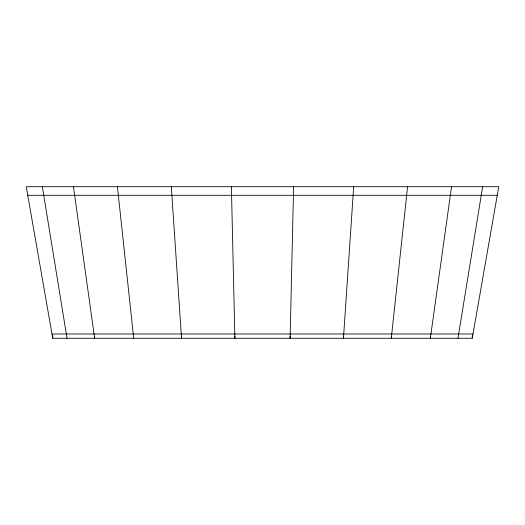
<?xml version="1.0" encoding="UTF-8"?>
<svg xmlns="http://www.w3.org/2000/svg" width="525" height="525" viewBox="0 0 525 525"><rect width="100%" height="100%" fill="white"/><g stroke="black" fill="none" stroke-linecap="round" stroke-linejoin="round"><path stroke-width="0.79" d="M293.6 186.723L290.115 338.277L290.115 336.131M353.686 186.723L343.462 338.277L343.462 336.131M407.564 186.723L391.296 338.277L391.296 336.847M451.546 186.723L430.349 338.277L430.349 336.847M457.964 338.277L482.652 186.723M472.257 338.277L498.75 186.723L26.25 186.723L52.743 338.277L472.257 338.277L472.257 335.416M27.753 195.3L497.247 195.3M51.995 333.985L473.005 333.985M42.348 186.723L67.036 338.277M73.454 186.723L94.651 338.277L94.651 336.847M117.436 186.723L133.704 338.277M171.314 186.723L181.538 338.277L181.538 336.131M231.4 186.723L234.885 338.277L234.885 336.131M52.743 335.416L52.743 338.277"/></g></svg>
